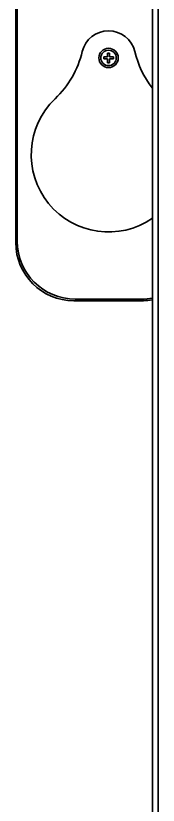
# Model space of a CAD drawing. Header units: millimetres. Extents: x 32496 to 166256, y 3504 to 23939.
# Drawn here: x 142571.5 to 142645.2, y 13053 to 13461.1 of the extents above; entities that cross this region are included whole.
import ezdxf

# ---------------------------------------------------------------- set-up
doc = ezdxf.new("R2010")
doc.units = ezdxf.units.MM
doc.layers.get('0').update_dxf_attribs({"lineweight": 35})

# ---------------------------------------------------------------- blocks, each defined once
blk = doc.blocks.new('8-1250')
at = {"linetype": 'Continuous'}
for p, q in [((-5954.13, -32157.29), (-5954.13, -34666.29)), ((-5951.13, -32157.29), (-5951.13, -34666.29)), ((-6024.83, -33321.79), (-6024.83, -33562.79)), ((-6024.03, -33561.99), (-6024.03, -33322.59)), ((-5977.33, -33466.79), (-5977.33, -33464.79)), ((-5977.33, -33464.79), (-5976.33, -33464.79)), ((-5976.33, -33464.79), (-5976.33, -33466.79)), ((-5979.33, -33467.79), (-5979.33, -33466.79)), ((-5979.33, -33466.79), (-5977.33, -33466.79)), ((-5977.33, -33467.79), (-5979.33, -33467.79)), ((-5977.33, -33469.79), (-5977.33, -33467.79)), ((-5976.33, -33466.79), (-5974.33, -33466.79)), ((-5976.33, -33467.79), (-5976.33, -33469.79)), ((-5974.33, -33467.79), (-5976.33, -33467.79)), ((-5974.33, -33466.79), (-5974.33, -33467.79)), ((-5976.33, -33469.79), (-5977.33, -33469.79)), ((-5994.83, -33592.79), (-5958.83, -33592.79)), ((-5959.63, -33591.99), (-5994.03, -33591.99))]:
    blk.add_line(p, q, dxfattribs=at)
for radius in [5, 4]:
    blk.add_circle((-5976.83, -33467.29), radius, dxfattribs=at)
for centre, radius, start, end in [((-5976.83, -33467.29), 14, 13.5916, 166.4084), ((-6039.04, -33452.25), 50, 313.7249, 346.4084), ((-5914.62, -33452.25), 50, 193.5916, 217.6966), ((-5976.83, -33517.29), 40, 133.7249, 304.6739), ((-5994.83, -33562.79), 30, 180, 270), ((-5994.03, -33561.99), 30, 180, 270), ((-5959.63, -33561.99), 30, 270, 280.5773), ((-5958.83, -33562.79), 30, 270, 279.019)]:
    blk.add_arc(centre, radius, start, end, dxfattribs=at)

msp = doc.modelspace()

# ---------------------------------------------------------------- block references
at = {"color": 6}
msp.add_blockref('8-1250', (148596.331, 46906.597), dxfattribs=at)

doc.saveas('drawing.dxf')
